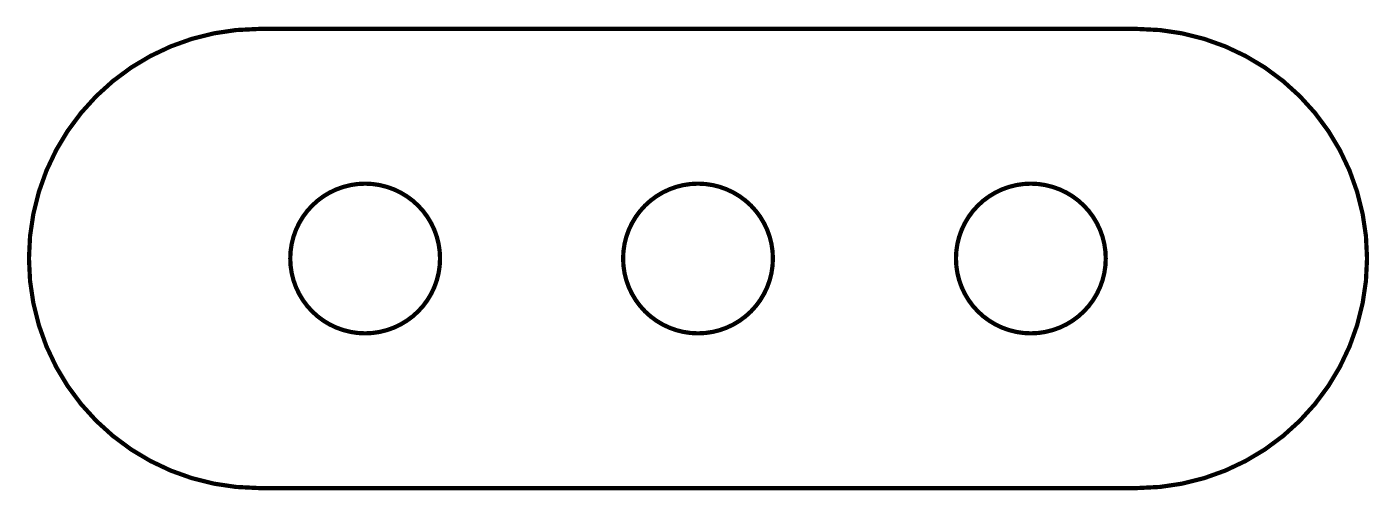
# Model space of a CAD drawing. Header units: millimetres. Extents: x 54.5 to 94.9, y 52.9 to 66.9.
import ezdxf

# ---------------------------------------------------------------- set-up
doc = ezdxf.new("R2010")
doc.units = ezdxf.units.MM
doc.layers.add('KeepOutLayer', color=6, linetype='Continuous')

msp = doc.modelspace()

# ---------------------------------------------------------------- linework, layer by layer
at = {"layer": 'KeepOutLayer', "const_width": 0.127}
for points in [[(61.5, 53, -1), (61.5, 66.8)], [(87.9, 66.8, -1), (87.9, 53)]]:
    msp.add_lwpolyline(points, format="xyb", dxfattribs=at)
for points in [[(61.5, 66.8), (87.9, 66.8)], [(61.5, 53), (87.9, 53)]]:
    msp.add_lwpolyline(points, dxfattribs=at)
at = {"layer": 'KeepOutLayer'}
for points, const_width in [([(61.468, 66.8, 1), (61.532, 66.8, 1)], 0.0635), ([(61.468, 66.8, 1), (61.532, 66.8, 1)], 0.0635), ([(87.868, 66.8, 1), (87.932, 66.8, 1)], 0.0635), ([(87.868, 66.8, 1), (87.932, 66.8, 1)], 0.0635), ([(66.95, 59.9, 1), (62.45, 59.9, 1)], 0.127), ([(76.95, 59.9, 1), (72.45, 59.9, 1)], 0.127), ([(86.95, 59.9, 1), (82.45, 59.9, 1)], 0.127), ([(62.418, 59.9, 1), (62.482, 59.9, 1)], 0.0635), ([(66.918, 59.9, 1), (66.982, 59.9, 1)], 0.0635), ([(72.418, 59.9, 1), (72.482, 59.9, 1)], 0.0635), ([(76.918, 59.9, 1), (76.982, 59.9, 1)], 0.0635), ([(82.418, 59.9, 1), (82.482, 59.9, 1)], 0.0635), ([(86.918, 59.9, 1), (86.982, 59.9, 1)], 0.0635), ([(61.468, 53, 1), (61.532, 53, 1)], 0.0635), ([(61.468, 53, 1), (61.532, 53, 1)], 0.0635), ([(87.868, 53, 1), (87.932, 53, 1)], 0.0635), ([(87.868, 53, 1), (87.932, 53, 1)], 0.0635)]:
    msp.add_lwpolyline(points, format="xyb", close=True, dxfattribs=dict(at, const_width=const_width))

doc.saveas('drawing.dxf')
